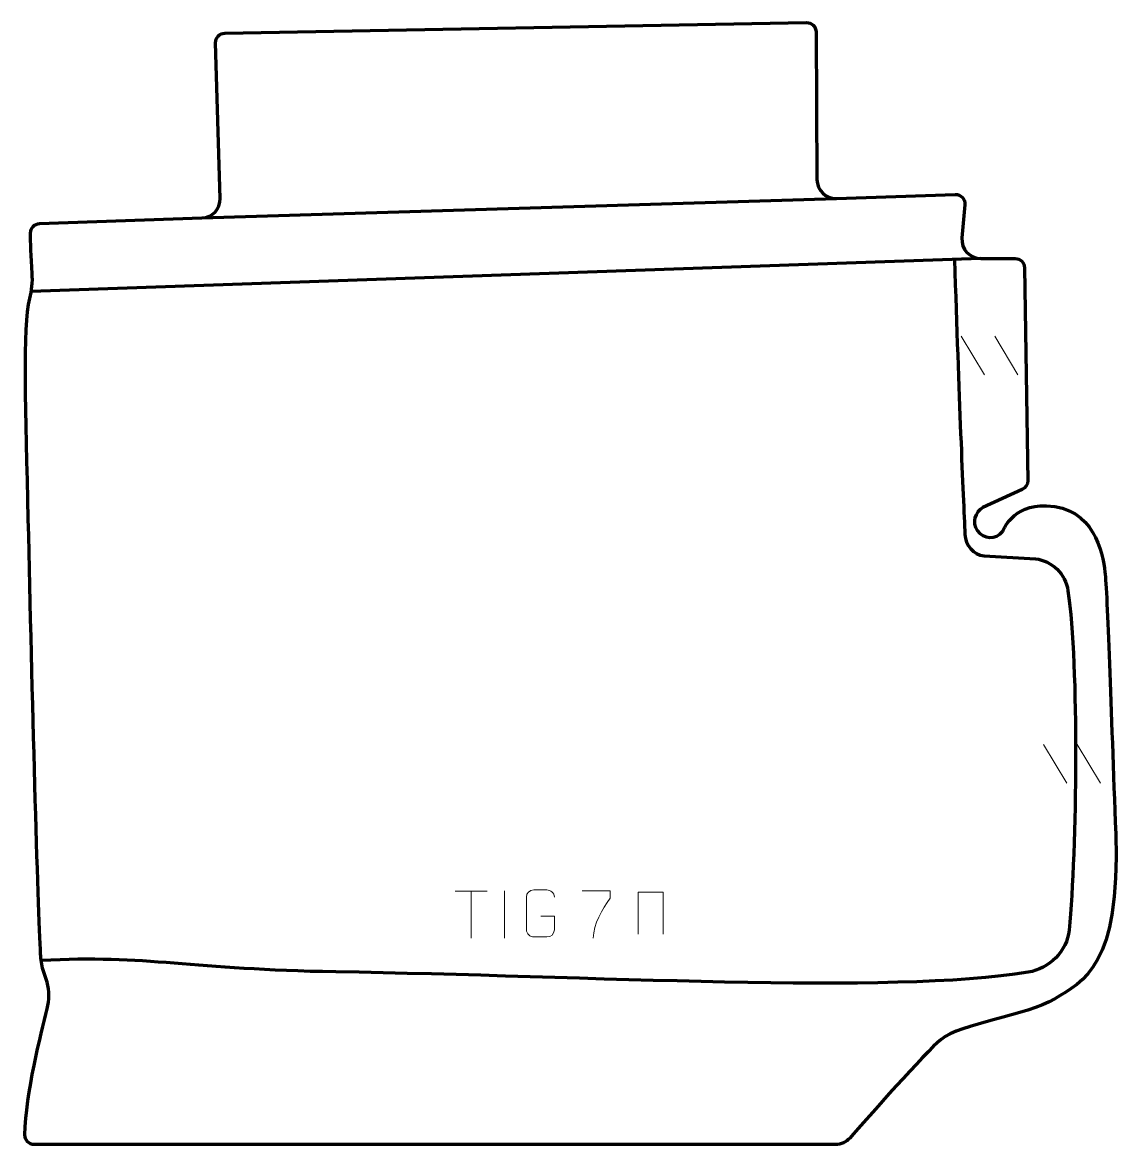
# Model space of a CAD drawing. Header units: millimetres. Extents: x -291 to 292, y -297 to 298.
import ezdxf

# ---------------------------------------------------------------- set-up
doc = ezdxf.new("R2010")
doc.units = ezdxf.units.MM
doc.header["$MEASUREMENT"] = 0
for name, color, linetype in [('layer 1', 7, 'Continuous'), ('layer 2', 7, 'Continuous'), ('layer 3', 7, 'Continuous')]:
    doc.layers.add(name, color=color, linetype=linetype)

msp = doc.modelspace()

# ---------------------------------------------------------------- linework, layer by layer
at = {"layer": 'layer 1', "color": 250, "lineweight": 9}
for points in [[(207.2455, 131.1881), (207.2455, 131.1881), (219.6098, 110.6438), (219.6098, 110.6438)], [(224.9754, 131.1881), (224.9754, 131.1881), (237.3397, 110.6438), (237.3397, 110.6438)], [(250.935, -85.2839), (250.935, -85.2839), (263.2993, -105.8282), (263.2993, -105.8282)], [(268.6649, -85.2839), (268.6649, -85.2839), (281.0292, -105.8282), (281.0292, -105.8282)], [(-61.2297, -163.044), (-61.2297, -163.044), (-44.2425, -163.044), (-44.2425, -163.044)], [(-52.7359, -187.974), (-52.7359, -187.974), (-52.7359, -163.0205), (-52.7359, -163.0205)], [(-35.0972, -163.0102), (-35.0972, -163.0102), (-35.0972, -187.9843), (-35.0972, -187.9843)]]:
    msp.add_open_spline(points, degree=3, dxfattribs=at)
for points, knots in [([(-15.731, -176.434), (-15.731, -176.434), (-8.5629, -176.434), (-8.5629, -176.434), (-8.5629, -176.434), (-8.5629, -176.434), (-8.5629, -183.6021), (-8.5629, -183.6021), (-8.5629, -183.6021), (-8.7026, -185.9255), (-10.3798, -187.4051), (-12.5276, -187.4159), (-12.5276, -187.4159), (-14.8594, -187.4155), (-17.1914, -187.4155), (-19.5229, -187.4159), (-19.5229, -187.4159), (-21.4478, -187.5213), (-23.42, -185.6368), (-23.4088, -183.6195), (-23.4088, -183.6195), (-23.4084, -177.8494), (-23.4084, -172.0797), (-23.4088, -166.3104), (-23.4088, -166.3104), (-23.4046, -164.1723), (-21.6578, -162.4531), (-19.5055, -162.4665), (-19.5055, -162.4665), (-17.1798, -162.4665), (-14.8537, -162.4665), (-12.5276, -162.4665), (-12.5276, -162.4665), (-10.5809, -162.4311), (-8.5895, -163.9226), (-8.5629, -166.3603)], [0, 0, 0, 0, 0.1, 0.1, 0.1, 0.1, 0.2, 0.2, 0.2, 0.2, 0.3, 0.3, 0.3, 0.3, 0.4, 0.4, 0.4, 0.4, 0.5, 0.5, 0.5, 0.5, 0.6, 0.6, 0.6, 0.6, 0.7, 0.7, 0.7, 0.7, 0.8, 0.8, 0.8, 0.8, 1, 1, 1, 1]), ([(6.178, -163.018), (6.178, -163.018), (20.9941, -163.018), (20.9941, -163.018), (20.9941, -163.018), (20.9938, -164.2676), (20.9938, -165.5172), (20.9941, -166.767), (20.9941, -166.767), (16.9997, -172.7641), (12.0845, -180.5977), (12.0845, -187.9765)], [0, 0, 0, 0, 0.25, 0.25, 0.25, 0.25, 0.5, 0.5, 0.5, 0.5, 1, 1, 1, 1]), ([(35.9547, -185.9669), (35.9547, -185.9669), (35.9547, -163.6166), (35.9547, -163.6166), (35.9547, -163.6166), (35.9547, -163.6166), (49.073, -163.6166), (49.073, -163.6166), (49.073, -163.6166), (49.073, -163.6166), (49.073, -185.9669), (49.073, -185.9669)], [0, 0, 0, 0, 0.25, 0.25, 0.25, 0.25, 0.5, 0.5, 0.5, 0.5, 1, 1, 1, 1])]:
    msp.add_open_spline(points, degree=3, knots=knots, dxfattribs=at)
at = {"layer": 'layer 2', "color": 12, "lineweight": 200}
msp.add_open_spline([(-284.3851, -297.4994), (-284.3851, -297.4994), (140.5935, -297.4994), (140.5935, -297.4994), (140.5935, -297.4994), (143.4683, -297.4994), (146.2034, -296.2601), (148.1017, -294.0951), (148.1017, -294.0951), (157.7502, -283.0909), (188.0189, -248.7875), (196.5215, -241.7661), (196.5215, -241.7661), (206.6815, -233.3757), (241.9427, -229.1808), (256.8839, -220.1913), (256.8839, -220.1913), (271.8248, -211.2021), (291.7465, -202.8124), (289.1567, -132.6957), (289.1567, -132.6957), (286.7226, -66.7951), (284.6743, -4.4486), (283.4791, 6.0388), (283.4791, 6.0388), (282.2836, 16.5266), (277.496, 40.4675), (252.4015, 41.299), (252.4015, 41.299), (234.3725, 41.8966), (229.1905, 27.6835), (229.1905, 27.6835), (229.1905, 27.6835), (225.7033, 23.2082), (218.8809, 23.4304), (215.6908, 28.1233), (215.6908, 28.1233), (215.6908, 28.1233), (215.6901, 28.1241), (215.6901, 28.1241), (215.6901, 28.1241), (212.8668, 32.2774), (214.2959, 37.9709), (218.7433, 40.2886), (218.7433, 40.2886), (218.7433, 40.2886), (239.59, 49.9219), (239.59, 49.9219), (239.59, 49.9219), (241.3839, 50.7509), (242.5213, 52.5589), (242.492, 54.5348), (242.492, 54.5348), (242.492, 54.5348), (240.8205, 167.4019), (240.8205, 167.4019), (240.8205, 167.4019), (240.78, 170.1412), (238.5536, 172.3411), (235.821, 172.3411), (235.821, 172.3411), (235.821, 172.3411), (217.5972, 172.3411), (217.5972, 172.3411), (217.5972, 172.3411), (211.7294, 172.3411), (207.1225, 177.3834), (207.6354, 183.2448), (207.6354, 183.2448), (207.6354, 183.2448), (209.176, 200.8586), (209.176, 200.8586), (209.176, 200.8586), (209.4385, 203.8572), (207.0251, 206.4099), (204.0251, 206.3073), (204.0251, 206.3073), (204.0251, 206.3073), (141.0553, 204.1546), (141.0553, 204.1546), (141.0553, 204.1546), (135.4275, 203.9623), (130.7507, 208.4659), (130.7147, 214.1121), (130.7147, 214.1121), (130.7147, 214.1121), (130.2152, 292.5191), (130.2152, 292.5191), (130.2152, 292.5191), (130.1972, 295.311), (127.9087, 297.5504), (125.1246, 297.4996), (125.1246, 297.4996), (125.1246, 297.4996), (-183.3104, 291.8908), (-183.3104, 291.8908), (-183.3104, 291.8908), (-186.0917, 291.84), (-188.2973, 289.5226), (-188.2176, 286.7339), (-188.2176, 286.7339), (-188.2176, 286.7339), (-185.8582, 204.1772), (-185.8582, 204.1772), (-185.8582, 204.1772), (-185.7009, 198.6647), (-190.0118, 194.0592), (-195.5084, 193.8687), (-195.5084, 193.8687), (-195.5084, 193.8687), (-281.5774, 190.8855), (-281.5774, 190.8855), (-281.5774, 190.8855), (-284.2828, 190.7917), (-286.4203, 188.5569), (-286.4048, 185.8425), (-286.4048, 185.8425), (-286.378, 181.2106), (-286.2101, 173.5878), (-285.537, 164.3267), (-285.537, 164.3267), (-285.2145, 159.8898), (-285.6936, 155.4399), (-286.819, 151.1363), (-286.819, 151.1363), (-290.6981, 136.3045), (-288.7737, 90.8424), (-287.5714, 34.1058), (-287.5714, 34.1058), (-285.6357, -57.2648), (-282.4364, -173.1629), (-281.0609, -196.4204), (-281.0609, -196.4204), (-280.8888, -199.3344), (-280.4633, -202.2257), (-279.7892, -205.0653), (-279.7892, -205.0653), (-279.7892, -205.0653), (-277.5257, -211.3887), (-277.5257, -211.3887), (-277.5257, -211.3887), (-276.4201, -216.0448), (-276.4399, -220.8958), (-277.5787, -225.544), (-277.5787, -225.544), (-280.9512, -239.3045), (-288.8735, -269.7954), (-289.3854, -292.3802), (-289.3854, -292.3802), (-289.4489, -295.1904), (-287.1883, -297.4994), (-284.3851, -297.4994)], degree=3, knots=[0, 0, 0, 0, 0.02564103, 0.02564103, 0.02564103, 0.02564103, 0.05128205, 0.05128205, 0.05128205, 0.05128205, 0.07692308, 0.07692308, 0.07692308, 0.07692308, 0.1025641, 0.1025641, 0.1025641, 0.1025641, 0.12820513, 0.12820513, 0.12820513, 0.12820513, 0.15384615, 0.15384615, 0.15384615, 0.15384615, 0.17948718, 0.17948718, 0.17948718, 0.17948718, 0.20512821, 0.20512821, 0.20512821, 0.20512821, 0.23076923, 0.23076923, 0.23076923, 0.23076923, 0.25641026, 0.25641026, 0.25641026, 0.25641026, 0.28205128, 0.28205128, 0.28205128, 0.28205128, 0.30769231, 0.30769231, 0.30769231, 0.30769231, 0.33333333, 0.33333333, 0.33333333, 0.33333333, 0.35897436, 0.35897436, 0.35897436, 0.35897436, 0.38461538, 0.38461538, 0.38461538, 0.38461538, 0.41025641, 0.41025641, 0.41025641, 0.41025641, 0.43589744, 0.43589744, 0.43589744, 0.43589744, 0.46153846, 0.46153846, 0.46153846, 0.46153846, 0.48717949, 0.48717949, 0.48717949, 0.48717949, 0.51282051, 0.51282051, 0.51282051, 0.51282051, 0.53846154, 0.53846154, 0.53846154, 0.53846154, 0.56410256, 0.56410256, 0.56410256, 0.56410256, 0.58974359, 0.58974359, 0.58974359, 0.58974359, 0.61538462, 0.61538462, 0.61538462, 0.61538462, 0.64102564, 0.64102564, 0.64102564, 0.64102564, 0.66666667, 0.66666667, 0.66666667, 0.66666667, 0.69230769, 0.69230769, 0.69230769, 0.69230769, 0.71794872, 0.71794872, 0.71794872, 0.71794872, 0.74358974, 0.74358974, 0.74358974, 0.74358974, 0.76923077, 0.76923077, 0.76923077, 0.76923077, 0.79487179, 0.79487179, 0.79487179, 0.79487179, 0.82051282, 0.82051282, 0.82051282, 0.82051282, 0.84615385, 0.84615385, 0.84615385, 0.84615385, 0.87179487, 0.87179487, 0.87179487, 0.87179487, 0.8974359, 0.8974359, 0.8974359, 0.8974359, 0.92307692, 0.92307692, 0.92307692, 0.92307692, 0.94871795, 0.94871795, 0.94871795, 0.94871795, 1, 1, 1, 1], dxfattribs=at)
at = {"layer": 'layer 3', "color": 142, "lineweight": 200}
for points in [[(-195.5086, 193.8686), (-195.5086, 193.8686), (141.0555, 204.1548), (141.0555, 204.1548)], [(217.5971, 172.341), (217.5971, 172.341), (-286.0097, 154.8947), (-286.0097, 154.8947)]]:
    msp.add_open_spline(points, degree=3, dxfattribs=at)
msp.add_open_spline([(203.6686, 171.8585), (205.9624, 99.2276), (208.2417, 46.5017), (209.1991, 25.9478), (209.1991, 25.9478), (209.4655, 20.2311), (213.7108, 15.4961), (219.351, 14.6209), (219.351, 14.6209), (219.351, 14.6209), (246.6581, 13.1515), (246.6581, 13.1515), (246.6581, 13.1515), (255.5333, 11.9937), (262.5458, 5.0644), (263.8652, -3.8122), (263.8652, -3.8122), (269.7093, -43.1261), (268.5064, -141.2686), (264.4632, -183.7525), (264.4632, -183.7525), (263.389, -195.0372), (253.9169, -204.2327), (242.7663, -206.0985), (242.7663, -206.0985), (170.5837, -218.1766), (7.9793, -208.0085), (-124.5519, -205.9398), (-124.5519, -205.9398), (-200.1864, -204.759), (-225.4164, -196.8194), (-280.7288, -199.9263)], degree=3, knots=[0, 0, 0, 0, 0.11111111, 0.11111111, 0.11111111, 0.11111111, 0.22222222, 0.22222222, 0.22222222, 0.22222222, 0.33333333, 0.33333333, 0.33333333, 0.33333333, 0.44444444, 0.44444444, 0.44444444, 0.44444444, 0.55555556, 0.55555556, 0.55555556, 0.55555556, 0.66666667, 0.66666667, 0.66666667, 0.66666667, 0.77777778, 0.77777778, 0.77777778, 0.77777778, 1, 1, 1, 1], dxfattribs=at)

doc.saveas('drawing.dxf')
